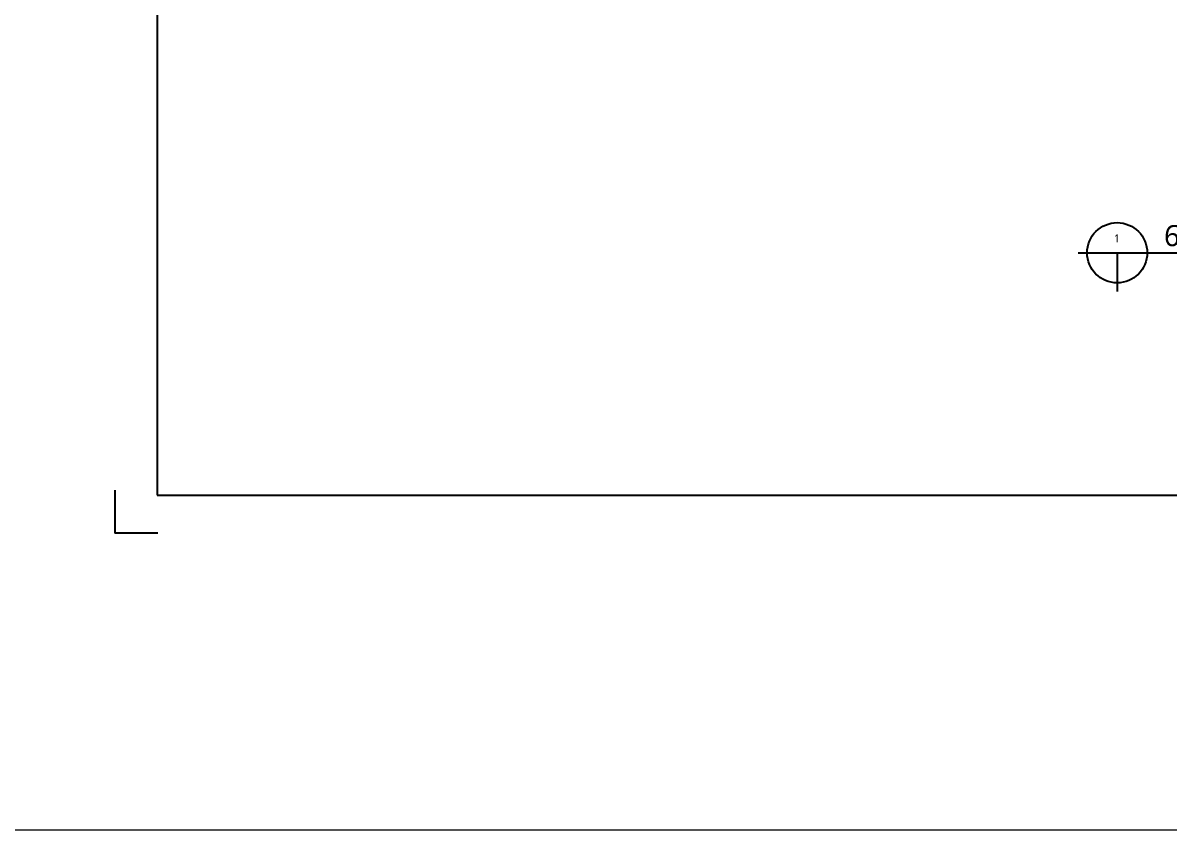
# Model space of a CAD drawing. Header units: millimetres. Extents: x 16332047 to 33387680, y -14835522 to -7015081.
# Drawn here: x 16963656 to 17020814, y -7536127 to -7495901 of the extents above; entities that cross this region are included whole.
import ezdxf

# ---------------------------------------------------------------- set-up
doc = ezdxf.new("R2010")
doc.units = ezdxf.units.MM
doc.header["$LTSCALE"] = 300
doc.header["$MEASUREMENT"] = 0
for name, color, linetype in [('3', 3, 'CONTINUOUS'), ('A-HAT', 5, 'CONTINUOUS'), ('LINE', 2, 'CONTINUOUS'), ('TITLE', 1, 'CONTINUOUS')]:
    doc.layers.add(name, color=color, linetype=linetype)
doc.styles.add('맑은 고딕', font='malgun.ttf')

msp = doc.modelspace()

# ---------------------------------------------------------------- linework, layer by layer
at = {"layer": '3', "color": 0, "linetype": 'Continuous'}
for p, q in [((16970349, -7439115), (16970349, -7519436)), ((16968233, -7519183), (16968233, -7521337)), ((16968233, -7519183), (16968233, -7521337)), ((16968233, -7519183), (16968233, -7521337)), ((16968233, -7519183), (16968233, -7521337)), ((16970349, -7519436), (17074750, -7519436)), ((16970387, -7521337), (16968233, -7521337))]:
    msp.add_line(p, q, dxfattribs=at)
at = {"layer": 'A-HAT', "color": 4, "lineweight": 5}
msp.add_lwpolyline([(16332047, -7340504), (17225106, -7340504), (17225106, -7536127), (16332047, -7536127)], close=True, dxfattribs=at)
at = {"layer": 'LINE', "color": 7}
for p, q in [((17016289, -7507355), (17034917, -7507355)), ((17018225, -7507355), (17018225, -7509290))]:
    msp.add_line(p, q, dxfattribs=at)
msp.add_circle((17018225, -7507355), 1500, dxfattribs=at)

# ---------------------------------------------------------------- texts
at = {"layer": 'TITLE', "color": 7, "style": '맑은 고딕'}
for s, height, p in [('6층 가스배관 평면도', 1050, (17020565, -7507028)), ('1', 400, (17018066, -7506841))]:
    msp.add_text(s, height=height, dxfattribs=at).set_placement(p)

doc.saveas('drawing.dxf')
